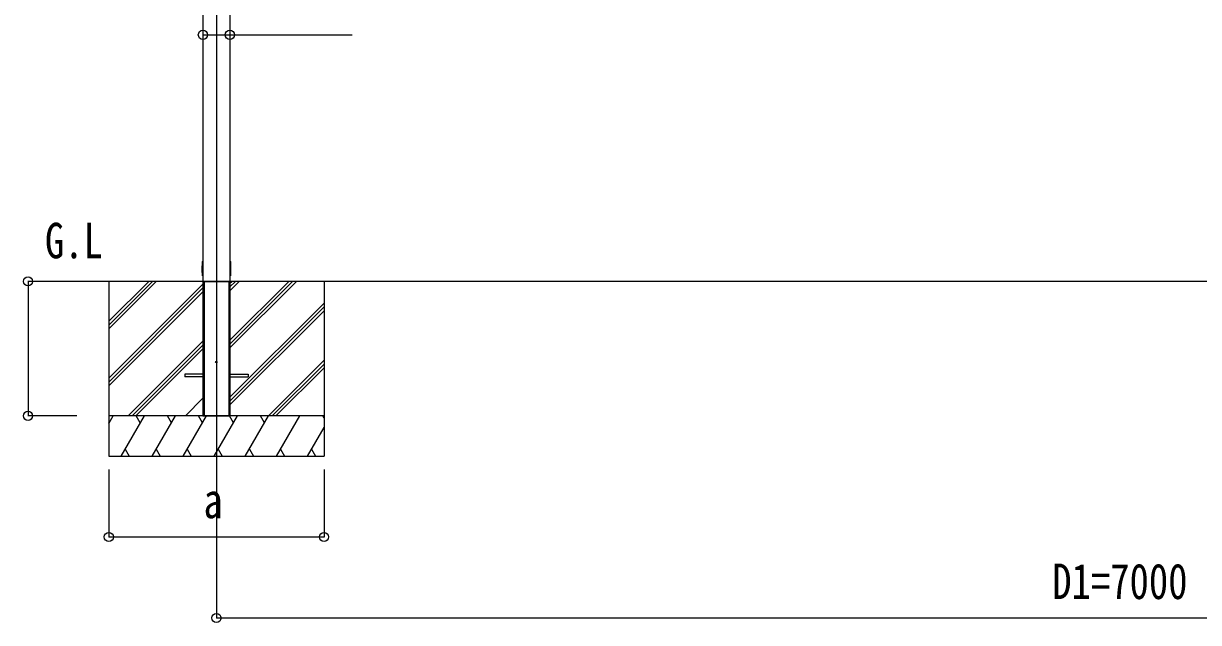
# Model space of a CAD drawing. Units: millimetres, scale not verified. Extents: x -16835 to 16820, y -11895 to 11880.
# Drawn here: x -13932 to -9565, y -6378 to -4151 of the extents above; entities that cross this region are included whole.
import ezdxf
from ezdxf.enums import TextEntityAlignment as Align

# ---------------------------------------------------------------- set-up
doc = ezdxf.new("R2010")
doc.units = ezdxf.units.MM
doc.header["$LTSCALE"] = 60
for name, color, linetype in [('0-2_USER1', 3, 'Continuous'), ('0-3_YKK_12', 2, 'Continuous'), ('0-4_YKK_A1', 4, 'Continuous'), ('0-5_YKK_D', 6, 'Continuous')]:
    doc.layers.add(name, color=color, linetype=linetype)
doc.styles.add('ＭＳ ゴシック', font='')
doc.styles.get('ＭＳ ゴシック').set_extended_font_data('MS Gothic')

msp = doc.modelspace()

# ---------------------------------------------------------------- linework, layer by layer
at = {"layer": '0-3_YKK_12'}
msp.add_line((-13214.92, -2745.03), (-13214.92, -5879.28), dxfattribs=at)
at = {"layer": '0-4_YKK_A1'}
for p, q in [((-13264.92, -2739.08), (-13264.92, -5129.28)), ((-13164.92, -2739.08), (-13164.92, -5129.28)), ((-13267.42, -5066.7), (-13267.15, -5035.8)), ((-13164.92, -5035.5), (-13163.19, -5035.5)), ((-13163.19, -5035.5), (-13162.99, -5035.5)), ((-13162.69, -5035.8), (-13162.42, -5066.7)), ((-13267.22, -5089.7), (-13267.42, -5066.7)), ((-13266.72, -5090), (-13266.92, -5090)), ((-13264.92, -5090), (-13266.72, -5090)), ((-13163.12, -5090), (-13164.92, -5090)), ((-13162.92, -5090), (-13163.12, -5090)), ((-13162.42, -5066.7), (-13162.62, -5089.7)), ((-5545.98, -5110), (-13853.69, -5110)), ((-13614.92, -5110), (-13614.92, -5760)), ((-13614.92, -5286.63), (-13438.29, -5110)), ((-13614.92, -5272.49), (-13452.43, -5110)), ((-13614.92, -5258.35), (-13466.57, -5110)), ((-13614.92, -5470.48), (-13264.92, -5120.48)), ((-13614.92, -5484.62), (-13264.92, -5134.62)), ((-13614.92, -5498.76), (-13264.92, -5148.76)), ((-13264.92, -5110), (-13264.62, -5110)), ((-13264.92, -5110), (-13264.92, -5610)), ((-13264.62, -5110), (-13165.22, -5110)), ((-13262.42, -5110), (-13262.42, -5610)), ((-13260.92, -5110), (-13260.92, -5610)), ((-13168.92, -5110), (-13168.92, -5610)), ((-13167.42, -5110), (-13167.42, -5610)), ((-13165.22, -5110), (-13164.92, -5110)), ((-13164.92, -5110), (-13164.92, -5610)), ((-13164.92, -5357.13), (-12917.79, -5110)), ((-13164.92, -5342.99), (-12931.93, -5110)), ((-13164.92, -5328.84), (-12946.07, -5110)), ((-13164.92, -5145), (-13129.92, -5110)), ((-13164.92, -5130.86), (-13144.07, -5110)), ((-13164.92, -5116.71), (-13158.21, -5110)), ((-12814.92, -5110), (-12814.92, -5760)), ((-13164.92, -5540.97), (-12814.92, -5190.98)), ((-13164.92, -5555.12), (-12814.92, -5205.12)), ((-13164.92, -5569.26), (-12814.92, -5219.26)), ((-13542.31, -5610), (-13264.92, -5332.61)), ((-13528.17, -5610), (-13264.92, -5346.75)), ((-13514.03, -5610), (-13264.92, -5360.89)), ((-13021.81, -5610), (-12814.92, -5403.11)), ((-13332.42, -5455.5), (-13332.42, -5464.5)), ((-13264.92, -5455.5), (-13332.42, -5455.5)), ((-13164.92, -5455.5), (-13097.42, -5455.5)), ((-13097.42, -5455.5), (-13097.42, -5464.5)), ((-13007.67, -5610), (-12814.92, -5417.25)), ((-12993.53, -5610), (-12814.92, -5431.39)), ((-13264.92, -5464.5), (-13332.42, -5464.5)), ((-13164.92, -5464.5), (-13097.42, -5464.5)), ((-13330.18, -5610), (-13264.92, -5544.74)), ((-12814.92, -5610), (-13614.92, -5610)), ((-13614.92, -5638.94), (-13598.21, -5610)), ((-13613.21, -5635.98), (-13614.92, -5633.02)), ((-13569.34, -5760), (-13482.74, -5610)), ((-13497.74, -5635.98), (-13512.74, -5610)), ((-13453.87, -5760), (-13367.27, -5610)), ((-13382.27, -5635.98), (-13397.27, -5610)), ((-13338.4, -5760), (-13251.8, -5610)), ((-13266.8, -5635.98), (-13281.8, -5610)), ((-13265.16, -5610), (-13264.86, -5610)), ((-13264.86, -5610), (-13262.96, -5610)), ((-13262.96, -5610), (-13262.66, -5610)), ((-13262.66, -5610), (-13261.66, -5610)), ((-13261.66, -5610), (-13261.16, -5610)), ((-13260.92, -5610), (-13168.92, -5610)), ((-13222.93, -5760), (-13136.33, -5610)), ((-13169.16, -5610), (-13168.66, -5610)), ((-13168.66, -5610), (-13167.66, -5610)), ((-13151.33, -5635.98), (-13166.33, -5610)), ((-13165.46, -5610), (-13165.16, -5610)), ((-13107.46, -5760), (-13020.86, -5610)), ((-13035.86, -5635.98), (-13050.86, -5610)), ((-12991.99, -5760), (-12905.39, -5610)), ((-12814.92, -5618.66), (-12819.92, -5610)), ((-12876.52, -5760), (-12814.92, -5653.3)), ((-13614.92, -5760), (-12814.92, -5760)), ((-13554.35, -5734.02), (-13539.35, -5760)), ((-13438.88, -5734.02), (-13423.88, -5760)), ((-13323.41, -5734.02), (-13308.41, -5760)), ((-13207.93, -5734.02), (-13192.94, -5760)), ((-13092.47, -5734.02), (-13077.47, -5760)), ((-12977, -5734.02), (-12962, -5760)), ((-12861.52, -5734.02), (-12846.53, -5760))]:
    msp.add_line(p, q, dxfattribs=at)
for points in [[(-13266.85, -5035.5), (-13266.65, -5035.5), (-13264.92, -5035.5)], [(-13167.66, -5610), (-13167.36, -5610), (-13165.46, -5610)]]:
    msp.add_lwpolyline(points, dxfattribs=at)
msp.add_circle((-13214.92, -5410), 3, dxfattribs=at)
for centre, start, end in [((-13266.85, -5035.8), 90, 179.5), ((-13162.99, -5035.8), 0.5, 90), ((-13266.92, -5089.7), 180.5, 270), ((-13162.92, -5089.7), 270, 359.5)]:
    msp.add_arc(centre, 0.3, start, end, dxfattribs=at)
at = {"layer": '0-5_YKK_D'}
for p, q in [((-13165.18, -4192.68), (-13165.18, -4192.66)), ((-13854.69, -5110), (-13915.92, -5110)), ((-13914.92, -5110), (-13914.92, -5610)), ((-13733.08, -5610), (-13915.92, -5610)), ((-13614.92, -5810), (-13614.92, -6061)), ((-12814.92, -5810), (-12814.92, -6061)), ((-13214.89, -5880.28), (-13214.81, -6362.17)), ((-13614.92, -6060), (-12814.92, -6060)), ((-13214.81, -6361.17), (-6214.84, -6359.95))]:
    msp.add_line(p, q, dxfattribs=at)
msp.add_lwpolyline([(-13265.18, -4193.68), (-13165.18, -4193.66), (-12710.78, -4193.59)], dxfattribs=at)
for centre in [(-13265.18, -4193.68), (-13165.18, -4193.66), (-13914.92, -5110), (-13914.92, -5610), (-13614.92, -6060), (-12814.92, -6060), (-13214.81, -6361.17)]:
    msp.add_circle(centre, 17, dxfattribs=at)

# ---------------------------------------------------------------- texts
at = {"layer": '0-2_USER1', "style": 'ＭＳ ゴシック', "width": 0.8}
msp.add_text('G.L', height=132, dxfattribs=at).set_placement((-13852.24, -5063.84), align=Align.BOTTOM_LEFT)
at = {"layer": '0-5_YKK_D', "style": 'ＭＳ ゴシック', "width": 0.8}
msp.add_text('a', height=132, dxfattribs=at).set_placement((-13262.92, -6030), align=Align.BOTTOM_LEFT)
msp.add_text('D1=7000', height=132, rotation=0.01, dxfattribs=at).set_placement((-10108.43, -6330.63), align=Align.BOTTOM_LEFT)

doc.saveas('drawing.dxf')
